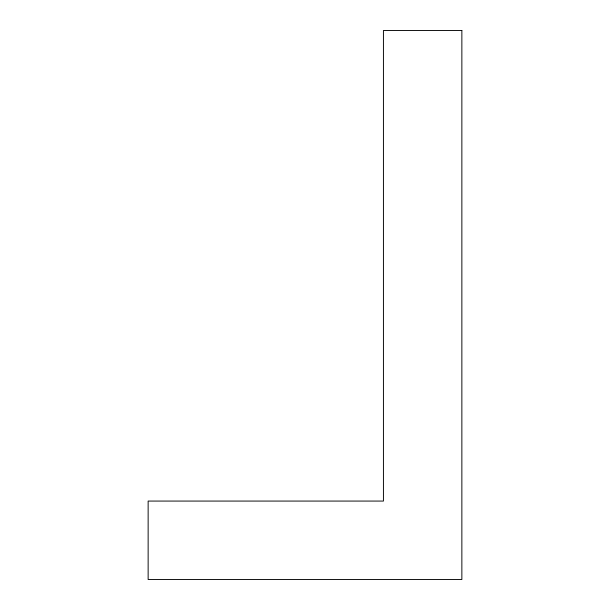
<?xml version="1.0" encoding="UTF-8"?>
<svg xmlns="http://www.w3.org/2000/svg" width="610" height="610" viewBox="0 0 610 610"><rect width="100%" height="100%" fill="white"/><g stroke="black" fill="none" stroke-linecap="round" stroke-linejoin="round"><path stroke-width="0.91" d="M461.861 30.5L383.431 30.5L383.431 501.069L148.138 501.069L148.138 579.5L461.861 579.5L461.861 30.5"/></g></svg>
